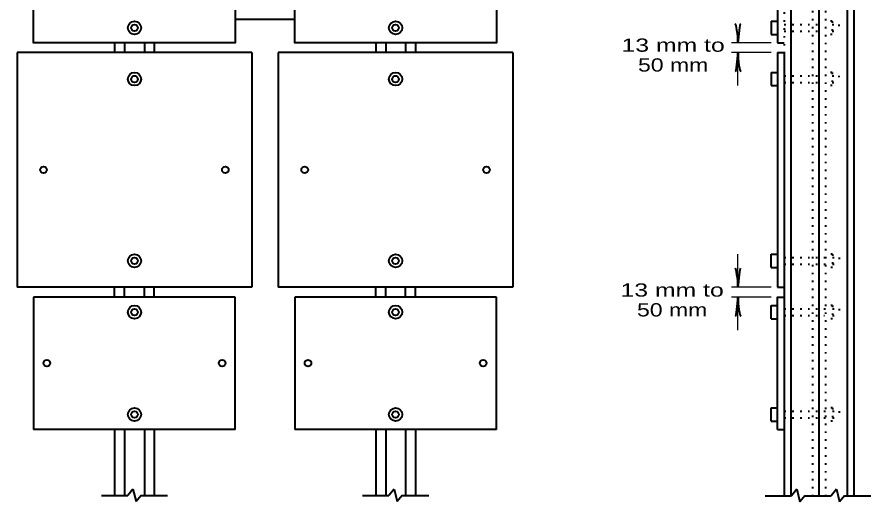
# Model space of a CAD drawing. Extents: x 826 to 1681, y -33 to 511.
# Drawn here: x 1282.1 to 1437.1, y 97.7 to 185.7 of the extents above; entities that cross this region are included whole.
import ezdxf
from ezdxf.enums import TextEntityAlignment as Align

# ---------------------------------------------------------------- set-up
doc = ezdxf.new("R2010")
doc.units = 0
doc.header["$LTSCALE"] = 0.96
doc.linetypes.add('DOTTED', pattern=[1.5, 0.3, -1.2])
doc.layers.add('1', color=7, linetype='Continuous', lineweight=40)

msp = doc.modelspace()

# ---------------------------------------------------------------- linework, layer by layer
at = {"layer": '1'}
for p, q in [((1432.726, 290.8914), (1432.726, 98.8669)), ((1433.926, 290.8914), (1433.926, 98.8914)), ((1420.126, 196.6914), (1420.126, 181.0914)), ((1422.526, 195.4914), (1422.526, 98.8669)), ((1427.626, 195.4914), (1427.626, 98.8669)), ((1427.626, 195.4914), (1427.626, 98.8669)), ((1332.4919, 185.2914), (1321.6919, 185.2914)), ((1418.926, 184.9914), (1418.926, 182.5914)), ((1418.926, 184.9914), (1420.126, 184.9914)), ((1418.926, 182.5914), (1420.126, 182.5914)), ((1299.7919, 181.0914), (1299.7919, 179.2914)), ((1301.5919, 181.0914), (1301.5919, 179.2914)), ((1305.1919, 181.0914), (1305.1919, 179.2914)), ((1306.9919, 181.0914), (1306.9919, 179.2914)), ((1347.1919, 181.0914), (1347.1919, 179.2914)), ((1348.9919, 181.0914), (1348.9919, 179.2914)), ((1352.5919, 181.0914), (1352.5919, 179.2914)), ((1354.3919, 181.0914), (1354.3919, 179.2914)), ((1420.126, 181.0914), (1421.326, 181.0914)), ((1324.6919, 179.2914), (1282.0919, 179.2914)), ((1282.0919, 179.2914), (1282.0919, 136.6914)), ((1324.6919, 179.2914), (1324.6919, 136.6914)), ((1372.0919, 179.2914), (1329.4919, 179.2914)), ((1329.4919, 179.2914), (1329.4919, 136.6914)), ((1372.0919, 179.2914), (1372.0919, 136.6914)), ((1420.126, 179.2914), (1420.126, 136.6914)), ((1420.126, 179.2914), (1421.326, 179.2914)), ((1421.326, 179.2914), (1421.326, 98.8914)), ((1418.926, 175.6914), (1418.926, 173.2914)), ((1418.926, 175.6914), (1420.126, 175.6914)), ((1418.926, 173.2914), (1420.126, 173.2914)), ((1418.926, 140.2914), (1418.926, 142.6914)), ((1418.926, 142.6914), (1420.126, 142.6914)), ((1418.926, 140.2914), (1420.126, 140.2914)), ((1324.6919, 136.6914), (1282.0919, 136.6914)), ((1299.7919, 134.8914), (1299.7919, 136.6914)), ((1301.5919, 134.8914), (1301.5919, 136.6914)), ((1305.1919, 134.8914), (1305.1919, 136.6914)), ((1306.9919, 134.8914), (1306.9919, 136.6914)), ((1372.0919, 136.6914), (1329.4919, 136.6914)), ((1347.1919, 134.8914), (1347.1919, 136.6914)), ((1348.9919, 134.8914), (1348.9919, 136.6914)), ((1352.5919, 134.8914), (1352.5919, 136.6914)), ((1354.3919, 134.8914), (1354.3919, 136.6914)), ((1420.126, 136.6914), (1421.326, 136.6914)), ((1321.6919, 134.8914), (1285.0919, 134.8914)), ((1285.0919, 134.8914), (1285.0919, 110.8914)), ((1321.6919, 110.8914), (1321.6919, 134.8914)), ((1369.0919, 134.8914), (1332.4919, 134.8914)), ((1332.4919, 134.8914), (1332.4919, 110.8914)), ((1369.0919, 110.8914), (1369.0919, 134.8914)), ((1418.926, 130.9914), (1418.926, 133.3914)), ((1418.926, 133.3914), (1420.126, 133.3914)), ((1418.926, 130.9914), (1420.126, 130.9914)), ((1418.926, 112.3914), (1418.926, 114.7914)), ((1418.926, 114.7914), (1420.126, 114.7914)), ((1418.926, 112.3914), (1420.126, 112.3914)), ((1321.6919, 110.8914), (1285.0919, 110.8914)), ((1299.7919, 110.8914), (1299.7919, 98.8914)), ((1301.5919, 110.8914), (1301.5919, 98.8914)), ((1305.1919, 110.8914), (1305.1919, 98.8914)), ((1306.9919, 110.8914), (1306.9919, 98.8914)), ((1369.0919, 110.8914), (1332.4919, 110.8914)), ((1347.1919, 110.8914), (1347.1919, 98.8914)), ((1348.9919, 110.8914), (1348.9919, 98.8914)), ((1352.5919, 110.8914), (1352.5919, 98.8914)), ((1354.3919, 110.8914), (1354.3919, 98.8914)), ((1420.126, 110.8914), (1421.326, 110.8914)), ((1303.1264, 100.0595), (1302.1919, 98.8914)), ((1303.1264, 100.0595), (1303.6967, 97.7724)), ((1350.5264, 100.0595), (1349.5919, 98.8914)), ((1350.5264, 100.0595), (1351.0967, 97.7724)), ((1423.5908, 100.0105), (1422.6563, 98.8424)), ((1423.5908, 100.0105), (1424.1611, 97.7234)), ((1430.7908, 100.0105), (1429.8563, 98.8424)), ((1430.7908, 100.0105), (1431.3611, 97.7234)), ((1297.3919, 98.8914), (1302.1919, 98.8914)), ((1304.5919, 98.8914), (1303.6967, 97.7724)), ((1304.5919, 98.8914), (1309.3919, 98.8914)), ((1344.7919, 98.8914), (1349.5919, 98.8914)), ((1351.9919, 98.8914), (1351.0967, 97.7724)), ((1351.9919, 98.8914), (1356.7919, 98.8914)), ((1417.8563, 98.8424), (1422.6563, 98.8424)), ((1425.0563, 98.8424), (1424.1611, 97.7234)), ((1425.0563, 98.8424), (1429.8563, 98.8424)), ((1425.0563, 98.8424), (1429.8563, 98.8424)), ((1432.2563, 98.8424), (1431.3611, 97.7234)), ((1432.2563, 98.8424), (1437.0563, 98.8424))]:
    msp.add_line(p, q, dxfattribs=at)
at = {"layer": '1', "linetype": 'DOTTED'}
for p, q in [((1421.326, 196.6914), (1421.326, 179.2914)), ((1426.426, 195.4914), (1426.426, 98.8669)), ((1428.826, 195.4914), (1428.826, 98.8669)), ((1430.026, 184.9914), (1428.826, 184.9914)), ((1430.026, 184.9914), (1430.026, 182.5914)), ((1421.326, 184.3914), (1427.626, 184.3914)), ((1421.326, 183.1914), (1427.626, 183.1914)), ((1430.026, 184.3914), (1431.226, 184.3914)), ((1430.026, 183.1914), (1431.226, 183.1914)), ((1431.226, 184.3914), (1431.226, 183.1914)), ((1430.026, 182.5914), (1428.826, 182.5914)), ((1430.026, 175.6914), (1428.826, 175.6914)), ((1430.026, 175.6914), (1430.026, 173.2914)), ((1421.326, 175.0914), (1427.626, 175.0914)), ((1421.326, 173.8914), (1427.626, 173.8914)), ((1430.026, 175.0914), (1431.226, 175.0914)), ((1430.026, 173.8914), (1431.226, 173.8914)), ((1431.226, 175.0914), (1431.226, 173.8914)), ((1430.026, 173.2914), (1428.826, 173.2914)), ((1430.0741, 142.6914), (1428.8741, 142.6914)), ((1430.0741, 142.6914), (1430.0741, 140.2914)), ((1421.326, 142.0914), (1428.7881, 142.0914)), ((1430.0741, 142.0914), (1431.2741, 142.0914)), ((1431.2741, 142.0914), (1431.2741, 140.8914)), ((1421.326, 140.8914), (1428.826, 140.8914)), ((1430.0741, 140.2914), (1428.8741, 140.2914)), ((1430.0741, 140.8914), (1431.2741, 140.8914)), ((1430.0741, 133.3914), (1428.8741, 133.3914)), ((1430.0741, 133.3914), (1430.0741, 130.9914)), ((1421.326, 132.7914), (1428.826, 132.7914)), ((1430.0741, 132.7914), (1431.2741, 132.7914)), ((1431.2741, 132.7914), (1431.2741, 131.5914)), ((1421.326, 131.5914), (1428.6162, 131.5914)), ((1430.0741, 130.9914), (1428.8741, 130.9914)), ((1430.0741, 131.5914), (1431.2741, 131.5914)), ((1430.0741, 114.7914), (1428.8741, 114.7914)), ((1430.0741, 114.7914), (1430.0741, 112.3914)), ((1421.326, 114.1914), (1428.826, 114.1914)), ((1430.0741, 114.1914), (1431.2741, 114.1914)), ((1431.2741, 114.1914), (1431.2741, 112.9914)), ((1421.326, 112.9914), (1428.826, 112.9914)), ((1430.0741, 112.3914), (1428.8741, 112.3914)), ((1430.0741, 112.9914), (1431.2741, 112.9914))]:
    msp.add_line(p, q, dxfattribs=at)
at = {"layer": '1', "lineweight": 25}
for p, q in [((1418.926, 181.0914), (1411.726, 181.0914)), ((1418.926, 179.2914), (1411.726, 179.2914)), ((1412.926, 173.2914), (1412.926, 179.2914)), ((1412.926, 136.6914), (1412.926, 142.6914)), ((1418.926, 136.6914), (1411.726, 136.6914)), ((1418.926, 134.8914), (1411.726, 134.8914)), ((1412.926, 128.8914), (1412.926, 134.8914))]:
    msp.add_line(p, q, dxfattribs=at)
at = {"layer": '1'}
for points in [[(1285.0919, 196.6914), (1321.6919, 196.6914), (1321.6919, 181.0914), (1285.0919, 181.0914)], [(1332.4919, 196.6914), (1369.0919, 196.6914), (1369.0919, 181.0914), (1332.4919, 181.0914)]]:
    msp.add_lwpolyline(points, close=True, dxfattribs=at)
msp.add_lwpolyline([(1420.126, 110.8914), (1420.126, 134.8914), (1421.326, 134.8914)], dxfattribs=at)
for centre, radius in [((1303.3919, 183.7914), 1.2), ((1350.7919, 183.7914), 1.2), ((1303.3919, 183.7914), 0.6), ((1350.7919, 183.7914), 0.6), ((1303.3919, 174.4914), 1.2), ((1350.7919, 174.4914), 1.2), ((1303.3919, 174.4914), 0.6), ((1350.7919, 174.4914), 0.6), ((1286.8919, 157.9914), 0.6), ((1319.8919, 157.9914), 0.6), ((1334.2919, 157.9914), 0.6), ((1367.2919, 157.9914), 0.6), ((1303.3919, 141.4914), 1.2), ((1350.7919, 141.4914), 1.2), ((1303.3919, 141.4914), 0.6), ((1350.7919, 141.4914), 0.6), ((1303.3919, 132.1914), 1.2), ((1350.7919, 132.1914), 1.2), ((1303.3919, 132.1914), 0.6), ((1350.7919, 132.1914), 0.6), ((1287.4919, 122.8914), 0.6), ((1319.2919, 122.8914), 0.6), ((1334.8919, 122.8914), 0.6), ((1366.6919, 122.8914), 0.6), ((1303.3919, 113.5914), 1.2), ((1350.7919, 113.5914), 1.2), ((1303.3919, 113.5914), 0.6), ((1350.7919, 113.5914), 0.6)]:
    msp.add_circle(centre, radius, dxfattribs=at)
for centre, major_axis, ratio, start_param, end_param in [((1412.5944, 182.4008), (0.1874, -2.1428), 0.122415, 0.89635335, 3.14159265), ((1412.5944, 182.4008), (0.1874, -2.1428), 0.122415, 0.89635335, 3.14159265), ((1413.1799, 182.436), (-0.2108, -2.1077), 0.07063, 3.14071475, 5.41810995), ((1413.1799, 182.436), (-0.2108, -2.1077), 0.07063, 3.14071475, 5.41810995), ((1412.6721, 177.9468), (0.2108, 2.1077), 0.07063, 3.14071475, 5.41810995), ((1413.2576, 177.982), (-0.1874, 2.1428), 0.122415, 0.89635335, 3.14159265), ((1412.5944, 138.0008), (0.1874, -2.1428), 0.122415, 0.89635335, 3.14159265), ((1412.5944, 138.0008), (0.1874, -2.1428), 0.122415, 0.89635335, 3.14159265), ((1413.1799, 138.036), (-0.2108, -2.1077), 0.07063, 3.14071475, 5.41810995), ((1413.1799, 138.036), (-0.2108, -2.1077), 0.07063, 3.14071475, 5.41810995), ((1412.6721, 133.5468), (0.2108, 2.1077), 0.07063, 3.14071475, 5.41810995), ((1412.6721, 133.5468), (0.2108, 2.1077), 0.07063, 3.14071475, 5.41810995), ((1413.2576, 133.582), (-0.1874, 2.1428), 0.122415, 0.89635335, 3.14159265), ((1413.2576, 133.582), (-0.1874, 2.1428), 0.122415, 0.89635335, 3.14159265)]:
    msp.add_ellipse(centre, major_axis=major_axis, ratio=ratio, start_param=start_param, end_param=end_param, dxfattribs=at)

# ---------------------------------------------------------------- texts
for s, width, p in [('13 mm to', 1.4, (1401.1611, 179.4498)), ('50 mm', 1.3, (1401.1612, 175.8498)), ('13 mm to', 1.4, (1400.9819, 134.9935)), ('50 mm', 1.3, (1400.982, 131.3935))]:
    msp.add_text(s, height=2.4, dxfattribs=dict(at, width=width)).set_placement(p, align=Align.CENTER)

doc.saveas('drawing.dxf')
